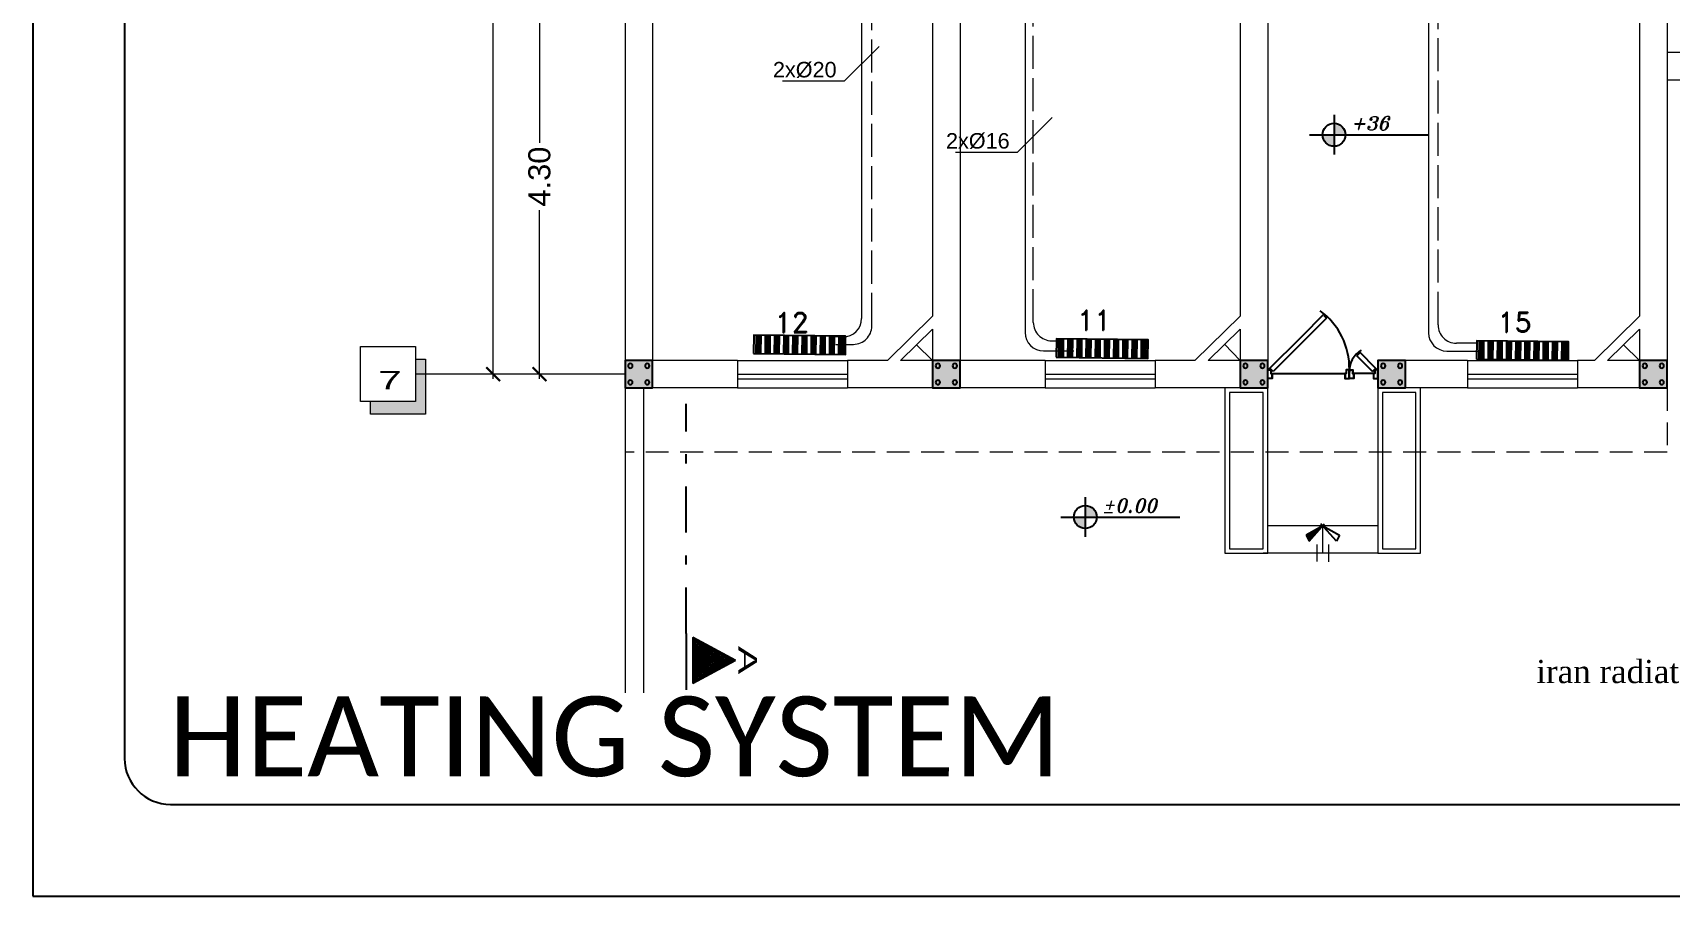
# Model space of a CAD drawing. Header units: millimetres. Extents: x 2647 to 3008, y 1750 to 1934.
# Drawn here: x 2846.49 to 2864.33, y 1824.83 to 1834.23 of the extents above; entities that cross this region are included whole.
import ezdxf

# ---------------------------------------------------------------- set-up
doc = ezdxf.new("R2010")
doc.units = ezdxf.units.MM
for name, pattern in [('0', [0]), ('ACAD_ISO02W100', [15, 12, -3]), ('DASHDOT', [1, 0.5, -0.25, 0, -0.25]), ('HIDDEN', [0.375, 0.25, -0.125])]:
    doc.linetypes.add(name, pattern=pattern)
for name, color, linetype, lineweight in [('.1', 164, 'Continuous', 5), ('0000eleman', 4, 'Continuous', 13), ('02', 210, 'Continuous', 5), ('W.C', 140, 'DASHDOT', 40)]:
    doc.layers.add(name, color=color, linetype=linetype, lineweight=lineweight)
doc.layers.add('D', color=135, linetype='Continuous')
doc.styles.add('KA', font='swissck.ttf', dxfattribs={"oblique": 15, "height": 0.25})
doc.styles.add('Legend', font='calibri.ttf')
doc.styles.add('ROMAND', font='romand.shx', dxfattribs={"height": 2})
doc.styles.add('SAZE_STYLE1', font='romant.shx', dxfattribs={"oblique": 15})
doc.styles.get("Standard").update_dxf_attribs({"font": 'arial.ttf'})
doc.dimstyles.new('STANDARD$0', dxfattribs={"dimtxt": 0.15, "dimasz": 0.05, "dimexe": 0.05, "dimexo": 0.05, "dimgap": 0.05, "dimtad": 0, "dimzin": 0, "dimdsep": 46, "dimtxsty": 'Standard', "dimblk": 'DOT', "dimcen": 0.05, "dimdle": 0.05, "dimclrd": 256, "dimclre": 256, "dimclrt": 7, "dimadec": 0, "dimazin": 0, "dimtfac": 1, "dimtix": 1, "dimtofl": 0, "dimtmove": 1, "dimatfit": 0, "dimldrblk": 'OBLIQUE', "dimfxl": 0.05, "dimtolj": 1, "dimtzin": 0, "dimlwd": -1, "dimlwe": -1, "dimarcsym": 0})

# ---------------------------------------------------------------- blocks, each defined once
blk = doc.blocks.new('*X9')
at = {"color": 0}
for p, q in [((5.472, 14.806), (6.103, 15.437)), ((5.497, 14.778), (6.122, 15.402)), ((5.534, 14.92), (6.085, 15.471)), ((5.55, 14.778), (6.14, 15.368)), ((5.595, 15.035), (6.066, 15.506)), ((5.657, 15.149), (6.047, 15.54)), ((5.718, 15.264), (6.029, 15.575)), ((6.329, 14.778), (5.762, 15.345)), ((5.78, 15.379), (6.01, 15.609)), ((6.382, 14.778), (5.78, 15.38)), ((6.435, 14.778), (5.799, 15.414)), ((6.42, 14.846), (5.817, 15.449)), ((6.359, 14.96), (5.836, 15.483)), ((5.841, 15.493), (5.992, 15.644)), ((6.297, 15.075), (5.854, 15.518)), ((6.236, 15.189), (5.873, 15.552)), ((6.174, 15.304), (5.891, 15.587)), ((5.903, 15.608), (5.973, 15.678)), ((6.113, 15.419), (5.91, 15.621)), ((6.051, 15.533), (5.929, 15.656)), ((5.99, 15.648), (5.947, 15.69)), ((5.799, 14.778), (5.576, 15)), ((5.852, 14.778), (5.595, 15.035)), ((5.603, 14.778), (6.159, 15.333)), ((5.905, 14.778), (5.614, 15.069)), ((5.958, 14.778), (5.632, 15.104)), ((6.011, 14.778), (5.651, 15.138)), ((5.656, 14.778), (6.177, 15.299)), ((6.064, 14.778), (5.669, 15.173)), ((6.117, 14.778), (5.688, 15.207)), ((6.17, 14.778), (5.706, 15.242)), ((5.709, 14.778), (6.196, 15.264)), ((6.223, 14.778), (5.725, 15.276)), ((6.276, 14.778), (5.743, 15.311)), ((5.762, 14.778), (6.214, 15.23)), ((5.815, 14.778), (6.233, 15.195)), ((5.868, 14.778), (6.251, 15.161)), ((5.921, 14.778), (6.27, 15.126)), ((5.974, 14.778), (6.288, 15.092)), ((6.027, 14.778), (6.307, 15.057)), ((6.08, 14.778), (6.325, 15.023)), ((6.133, 14.778), (6.344, 14.988)), ((5.481, 14.778), (5.465, 14.793)), ((5.534, 14.778), (5.484, 14.828)), ((5.587, 14.778), (5.502, 14.862)), ((5.64, 14.778), (5.521, 14.897)), ((5.693, 14.778), (5.539, 14.931)), ((5.746, 14.778), (5.558, 14.966)), ((6.186, 14.778), (6.362, 14.954)), ((6.239, 14.778), (6.381, 14.919)), ((6.292, 14.778), (6.399, 14.885)), ((6.345, 14.778), (6.418, 14.85)), ((6.399, 14.778), (6.437, 14.816)), ((6.452, 14.778), (6.455, 14.781))]:
    blk.add_line(p, q, dxfattribs=at)
blk = doc.blocks.new('SEC1')
for p, q in [((2.795, 0.54), (2.545, 0.074)), ((2.795, 0.54), (3.045, 0.074)), ((2.5, 0), (3.115, 0)), ((2.545, 0.074), (3.045, 0.074))]:
    blk.add_line(p, q)
at = {"linetype": 'DASHDOT'}
blk.add_line((2.5, 0), (0, 0), dxfattribs=at)
at = {"xscale": -0.5, "yscale": 0.5, "zscale": 0.5}
blk.add_blockref('*X9', (5.773, -7.315), dxfattribs=at)
blk = doc.blocks.new('FL3')
blk.add_hatch(color=256).paths.add_polyline_path([(0, 0), (0.149, -0.167), (0.181, -0.102)])
for p, q in [((0, 0), (-0.181, -0.102)), ((-0.149, -0.167), (0.02, 0.022)), ((0.149, -0.167), (-0.02, 0.022)), ((0, 0), (0.181, -0.102)), ((-0.181, -0.102), (-0.149, -0.167)), ((0.181, -0.102), (0.149, -0.167))]:
    blk.add_line(p, q)
blk = doc.blocks.new('DBLDR120K')
at = {"linetype": 'Continuous'}
for p, q in [((-1.18, -0.096), (-1.186, -0.102)), ((-1.186, -0.102), (-0.995, -0.293)), ((-1.169, -0.107), (-1.18, -0.096)), ((-1.14, -0.078), (-1.169, -0.107)), ((-0.403, -0.42), (-0.06, -0.078)), ((-0.014, -0.102), (-0.368, -0.455)), ((-0.06, -0.078), (-0.031, -0.107)), ((-0.031, -0.107), (-0.02, -0.096)), ((-0.02, -0.096), (-0.014, -0.102)), ((-1, -0.276), (-0.971, -0.247)), ((-0.989, -0.287), (-1, -0.276)), ((-0.995, -0.293), (-0.989, -0.287)), ((-0.639, -0.657), (-0.403, -0.42)), ((-0.368, -0.455), (-0.615, -0.703)), ((-0.61, -0.686), (-0.639, -0.657)), ((-0.621, -0.697), (-0.61, -0.686)), ((-0.615, -0.703), (-0.621, -0.697))]:
    blk.add_line(p, q, dxfattribs=at)
for p, q in [((-1.152, -0.055), (-0.938, -0.055)), ((-1.14, -0.078), (-0.971, -0.247)), ((-0.048, -0.055), (-0.842, -0.055))]:
    blk.add_line(p, q)
for points in [[(-1.152, -0.055), (-1.152, 0), (-1.2, 0), (-1.2, -0.096), (-1.164, -0.096), (-1.164, -0.055)], [(-0.938, -0.055), (-0.938, 0), (-0.89, 0), (-0.89, -0.096), (-0.926, -0.096), (-0.926, -0.055)], [(-0.842, -0.055), (-0.842, 0), (-0.89, 0), (-0.89, -0.096), (-0.854, -0.096), (-0.854, -0.055)], [(-0.048, -0.055), (-0.048, 0), (0, 0), (0, -0.096), (-0.036, -0.096), (-0.036, -0.055)], [(-1.154, -0.053), (-1.154, -0.002), (-1.198, -0.002), (-1.198, -0.094), (-1.166, -0.094), (-1.166, -0.053)], [(-0.936, -0.053), (-0.936, -0.002), (-0.892, -0.002), (-0.892, -0.094), (-0.924, -0.094), (-0.924, -0.053)], [(-0.844, -0.053), (-0.844, -0.002), (-0.888, -0.002), (-0.888, -0.094), (-0.856, -0.094), (-0.856, -0.053)], [(-0.046, -0.053), (-0.046, -0.002), (-0.002, -0.002), (-0.002, -0.094), (-0.034, -0.094), (-0.034, -0.053)]]:
    blk.add_lwpolyline(points, close=True, dxfattribs=at)
for centre, radius, start, end in [((-1.665, -0.111), 0.776, 8.0415, 8.1907), ((-0.114, -0.111), 0.776, 171.8093, 171.9585), ((-1.154, -0.082), 0.264, 300.4974, 3.1415), ((-0.114, -0.111), 0.776, 178.9285, 233.9661)]:
    blk.add_arc(centre, radius, start, end)
blk = doc.blocks.new('SHENAJ')
blk.add_hatch(color=256).paths.add_polyline_path([(0, 0.25), (-0.25, 0.25), (-0.25, 0), (0, 0)])
blk.add_lwpolyline([(-0.25, 0.25), (0, 0.25), (0, 0), (-0.25, 0)], close=True)
for centre in [(-0.202, 0.2), (-0.048, 0.2), (-0.202, 0.05), (-0.048, 0.05)]:
    blk.add_circle(centre, 0.02)
blk = doc.blocks.new('HICOD')
at = {"linetype": 'Continuous'}
h = blk.add_hatch(color=0, dxfattribs=at)
h.paths.add_polyline_path([(-0.125, 0, 0.414214), (0, -0.125), (0, 0)])
h.paths.add_polyline_path([(0, 0.125), (0, 0), (0.125, 0, 0.414214)])
at = {"color": 0, "linetype": 'Continuous'}
for p, q in [((0, 0.216), (0, -0.216)), ((-0.266, 0), (1.03, 0))]:
    blk.add_line(p, q, dxfattribs=at)
blk.add_circle((0, 0), 0.125, dxfattribs=at)
blk = doc.blocks.new('_ArchTick')
at = {"color": 0, "linetype": 'ByBlock', "const_width": 0.15}
blk.add_lwpolyline([(-0.5, -0.5), (0.5, 0.5)], dxfattribs=at)
blk = doc.blocks.new('*D300')
at = {"layer": '.1', "ltscale": 0.9, "transparency": 16777216}
for p, q in [((2851.602, 1840.965), (2851.307, 1840.965)), ((2851.507, 1841.015), (2851.507, 1836.185)), ((2851.507, 1830.465), (2851.507, 1835.296)), ((2851.602, 1830.515), (2851.307, 1830.515))]:
    blk.add_line(p, q, dxfattribs=at)
at = {"layer": 'Defpoints', "color": 0, "ltscale": 0.9, "transparency": 16777216}
for p in [(2851.802, 1840.965), (2851.507, 1830.515), (2851.802, 1830.515)]:
    blk.add_point(p, dxfattribs=at)
at = {"layer": '.1', "ltscale": 0.9, "transparency": 16777216, "xscale": 0.15, "yscale": 0.15, "zscale": 0.15}
for p, rotation in [((2851.507, 1840.965), 90), ((2851.507, 1830.515), 270)]:
    blk.add_blockref('_ArchTick', p, dxfattribs=dict(at, rotation=rotation))
at = {"layer": '.1', "color": 7, "ltscale": 0.9, "transparency": 16777216, "insert": (2851.507, 1835.74), "char_height": 0.24, "attachment_point": 5, "rotation": 90}
blk.add_mtext('10.45', dxfattribs=at)
blk = doc.blocks.new('*D306')
at = {"layer": '.1', "ltscale": 0.9, "transparency": 16777216}
for p, q in [((2852.011, 1834.865), (2852.011, 1833.032)), ((2852.011, 1834.815), (2852.211, 1834.815)), ((2852.011, 1830.465), (2852.011, 1832.299)), ((2852.011, 1830.515), (2851.811, 1830.515))]:
    blk.add_line(p, q, dxfattribs=at)
at = {"layer": 'Defpoints', "color": 0, "ltscale": 0.9, "transparency": 16777216}
for p in [(2851.905, 1834.815), (2852.011, 1830.515), (2852.011, 1830.515)]:
    blk.add_point(p, dxfattribs=at)
at = {"layer": '.1', "ltscale": 0.9, "transparency": 16777216, "xscale": 0.15, "yscale": 0.15, "zscale": 0.15}
for p, rotation in [((2852.011, 1834.815), 90), ((2852.011, 1830.515), 270)]:
    blk.add_blockref('_ArchTick', p, dxfattribs=dict(at, rotation=rotation))
at = {"layer": '.1', "color": 7, "lineweight": 5, "ltscale": 0.9, "transparency": 16777216, "insert": (2852.011, 1832.665), "char_height": 0.24, "attachment_point": 5, "rotation": 90}
blk.add_mtext('4.30', dxfattribs=at)
blk = doc.blocks.new('radir')
at = {"layer": 'W.C', "linetype": 'Continuous', "lineweight": 25}
for points in [[(-0.55, 0.1), (-0.6, 0.1), (-0.6, -0.1), (-0.55, -0.1)], [(-0.45, 0.1), (-0.5, 0.1), (-0.5, -0.1), (-0.45, -0.1)], [(-0.35, 0.1), (-0.4, 0.1), (-0.4, -0.1), (-0.35, -0.1)], [(-0.25, 0.1), (-0.3, 0.1), (-0.3, -0.1), (-0.25, -0.1)], [(-0.15, 0.1), (-0.2, 0.1), (-0.2, -0.1), (-0.15, -0.1)], [(-0.05, 0.1), (-0.1, 0.1), (-0.1, -0.1), (-0.05, -0.1)], [(0.05, 0.1), (0, 0.1), (0, -0.1), (0.05, -0.1)], [(0.15, 0.1), (0.1, 0.1), (0.1, -0.1), (0.15, -0.1)], [(0.25, 0.1), (0.2, 0.1), (0.2, -0.1), (0.25, -0.1)], [(0.3, -0.1), (0.35, -0.1), (0.35, 0.1), (0.3, 0.1)]]:
    blk.add_hatch(color=4, dxfattribs=at).paths.add_polyline_path(points)
at = {"layer": 'W.C', "color": 4, "linetype": 'Continuous', "lineweight": 25}
for p, q in [((-0.6, 0.1), (-0.6, -0.1)), ((-0.55, 0.1), (-0.55, -0.1)), ((-0.5, 0.1), (-0.5, -0.1)), ((-0.45, 0.1), (-0.45, -0.1)), ((-0.4, 0.1), (-0.4, -0.1)), ((-0.35, 0.1), (-0.35, -0.1)), ((-0.3, 0.1), (-0.3, -0.1)), ((-0.25, 0.1), (-0.25, -0.1)), ((-0.2, 0.1), (-0.2, -0.1)), ((-0.15, 0.1), (-0.15, -0.1)), ((-0.1, 0.1), (-0.1, -0.1)), ((-0.05, 0.1), (-0.05, -0.1)), ((0, 0.1), (0, -0.1)), ((0.05, 0.1), (0.05, -0.1)), ((0.1, 0.1), (0.1, -0.1)), ((0.15, 0.1), (0.15, -0.1)), ((0.2, 0.1), (0.2, -0.1)), ((0.25, 0.1), (0.25, -0.1)), ((0.3, 0.1), (0.3, -0.1)), ((0.35, 0.1), (0.35, -0.1))]:
    blk.add_line(p, q, dxfattribs=at)
blk.add_lwpolyline([(-0.625, -0.1), (0.375, -0.1), (0.375, 0.1), (-0.625, 0.1)], close=True, dxfattribs=at)
blk = doc.blocks.new('kadr')
at = {"ltscale": 0.01}
for p, q in [((250.993, -212.825), (250.993, -233.825)), ((251.993, -214.325), (251.993, -232.325)), ((252.493, -232.825), (279.193, -232.825)), ((250.993, -233.825), (280.693, -233.825)), ((250.993, -233.825), (280.693, -233.825))]:
    blk.add_line(p, q, dxfattribs=at)
blk = doc.blocks.new('bb')
at = {"ltscale": 0.01}
blk.add_arc((315.591, -216.539), 0.5, 180, 270, dxfattribs=at)
at = {"color": 1, "linetype": 'ACAD_ISO02W100', "lineweight": 20}
blk.add_blockref('kadr', (63.098, 15.786), dxfattribs=at)

msp = doc.modelspace()

# ---------------------------------------------------------------- hatches: boundary and pattern name
at = {"layer": 'D', "linetype": 'Continuous', "lineweight": 5}
msp.add_hatch(color=8, dxfattribs=at).paths.add_polyline_path([(2850.771, 1830.678), (2850.661, 1830.678), (2850.661, 1830.216), (2850.171, 1830.216), (2850.171, 1830.079), (2850.771, 1830.079)])

# ---------------------------------------------------------------- linework, layer by layer
at = {"color": 8, "lineweight": 5}
for p, q in [((2864.293, 1841.115), (2864.293, 1830.365)), ((2863.993, 1840.815), (2863.993, 1831.145)), ((2852.943, 1836.265), (2852.943, 1827.047)), ((2853.243, 1835.965), (2853.243, 1830.665)), ((2859.943, 1835.765), (2859.943, 1830.365)), ((2859.643, 1835.465), (2859.643, 1831.145)), ((2856.293, 1834.965), (2856.293, 1831.145)), ((2856.593, 1834.965), (2856.593, 1830.665)), ((2856.293, 1831.145), (2855.801, 1830.665)), ((2859.643, 1831.145), (2859.151, 1830.665)), ((2863.993, 1831.145), (2863.501, 1830.665)), ((2856.293, 1831.005), (2855.944, 1830.665)), ((2856.293, 1831.005), (2856.293, 1830.665)), ((2859.643, 1831.005), (2859.294, 1830.665)), ((2859.643, 1831.005), (2859.643, 1830.665)), ((2863.993, 1831.005), (2863.644, 1830.665)), ((2863.993, 1831.005), (2863.993, 1830.665)), ((2856.293, 1830.665), (2856.118, 1830.835)), ((2859.643, 1830.665), (2859.473, 1830.84)), ((2863.993, 1830.665), (2863.818, 1830.835)), ((2854.168, 1830.665), (2853.243, 1830.665)), ((2854.168, 1830.665), (2854.168, 1830.365)), ((2855.801, 1830.665), (2855.368, 1830.665)), ((2855.368, 1830.665), (2855.368, 1830.365)), ((2856.293, 1830.665), (2855.944, 1830.665)), ((2857.518, 1830.665), (2856.593, 1830.665)), ((2857.518, 1830.665), (2857.518, 1830.365)), ((2859.151, 1830.665), (2858.718, 1830.665)), ((2858.718, 1830.665), (2858.718, 1830.365)), ((2859.643, 1830.665), (2859.294, 1830.665)), ((2862.118, 1830.665), (2861.143, 1830.665)), ((2861.143, 1830.665), (2861.143, 1830.365)), ((2862.118, 1830.665), (2862.118, 1830.365)), ((2863.501, 1830.665), (2863.318, 1830.665)), ((2863.318, 1830.665), (2863.318, 1830.365)), ((2864.293, 1830.665), (2863.644, 1830.665)), ((2854.168, 1830.365), (2852.943, 1830.365)), ((2853.143, 1830.365), (2853.143, 1827.047)), ((2857.518, 1830.365), (2855.368, 1830.365)), ((2859.943, 1830.365), (2858.718, 1830.365)), ((2862.118, 1830.365), (2861.143, 1830.365)), ((2864.293, 1830.365), (2863.318, 1830.365))]:
    msp.add_line(p, q, dxfattribs=at)
at = {"color": 6, "linetype": 'Continuous', "lineweight": 20, "ltscale": 0.03}
for p, q in [((2861.695, 1838.566), (2861.695, 1830.966)), ((2857.301, 1836.118), (2857.301, 1830.968)), ((2855.519, 1835.553), (2855.519, 1831.12)), ((2855.319, 1830.92), (2855.189, 1830.92)), ((2857.59, 1830.878), (2857.692, 1830.878)), ((2857.501, 1830.768), (2857.832, 1830.768)), ((2861.895, 1830.766), (2862.258, 1830.766))]:
    msp.add_line(p, q, dxfattribs=at)
at = {"color": 6, "linetype": 'ACAD_ISO02W100', "lineweight": 20, "ltscale": 0.03}
for p, q in [((2861.799, 1831.051), (2861.799, 1838.652)), ((2857.39, 1831.078), (2857.39, 1835.988)), ((2855.631, 1831.039), (2855.631, 1835.445)), ((2855.239, 1830.839), (2855.431, 1830.839)), ((2862.22, 1830.851), (2861.999, 1830.851))]:
    msp.add_line(p, q, dxfattribs=at)
at = {"color": 8, "lineweight": 5, "ltscale": 0.9}
for p, q in [((2854.168, 1830.665), (2855.368, 1830.665)), ((2854.168, 1830.515), (2855.368, 1830.515)), ((2857.518, 1830.665), (2858.718, 1830.665)), ((2857.518, 1830.515), (2858.718, 1830.515)), ((2862.118, 1830.665), (2863.318, 1830.665)), ((2862.118, 1830.515), (2863.318, 1830.515)), ((2854.168, 1830.465), (2855.368, 1830.465)), ((2854.168, 1830.365), (2855.368, 1830.365)), ((2857.518, 1830.465), (2858.718, 1830.465)), ((2857.518, 1830.365), (2858.718, 1830.365)), ((2862.118, 1830.465), (2863.318, 1830.465)), ((2862.118, 1830.365), (2863.318, 1830.365))]:
    msp.add_line(p, q, dxfattribs=at)
at = {"color": 8, "linetype": 'HIDDEN', "lineweight": 5}
for p, q in [((2864.293, 1830.365), (2864.293, 1829.665)), ((2864.293, 1829.665), (2852.943, 1829.665))]:
    msp.add_line(p, q, dxfattribs=at)
at = {"color": 6, "linetype": 'Continuous', "lineweight": 20, "ltscale": 0.03}
for centre, start, end in [((2855.319, 1831.12), 270, 0), ((2857.501, 1830.968), 180, 270), ((2861.895, 1830.966), 180, 270)]:
    msp.add_arc(centre, 0.2, start, end, dxfattribs=at)
at = {"color": 6, "linetype": 'ACAD_ISO02W100', "lineweight": 20, "ltscale": 0.03}
for centre, start, end in [((2855.431, 1831.039), 270, 0), ((2857.59, 1831.078), 180, 270), ((2861.999, 1831.051), 180, 270)]:
    msp.add_arc(centre, 0.2, start, end, dxfattribs=at)
at = {"layer": '02', "color": 6, "linetype": '0', "lineweight": 20, "ltscale": 0.03}
for p, q in [((2855.71, 1834.082), (2855.33, 1833.703)), ((2855.33, 1833.703), (2854.66, 1833.703)), ((2857.595, 1833.308), (2857.215, 1832.928)), ((2857.215, 1832.928), (2856.544, 1832.928))]:
    msp.add_line(p, q, dxfattribs=at)
at = {"layer": 'D', "color": 8, "linetype": 'Continuous', "lineweight": 5}
for p, q in [((2865.893, 1834.015), (2864.293, 1834.015)), ((2865.893, 1833.715), (2864.293, 1833.715)), ((2852.943, 1830.515), (2850.661, 1830.515)), ((2861.143, 1828.865), (2859.943, 1828.865)), ((2860.543, 1828.565), (2860.543, 1828.865)), ((2859.943, 1828.565), (2859.893, 1828.565)), ((2861.143, 1828.565), (2859.943, 1828.565)), ((2860.482, 1828.474), (2860.482, 1828.659)), ((2860.608, 1828.471), (2860.608, 1828.66))]:
    msp.add_line(p, q, dxfattribs=at)
for points in [[(2850.062, 1830.815), (2850.661, 1830.815), (2850.661, 1830.216), (2850.062, 1830.216)], [(2859.477, 1828.565), (2859.943, 1828.565), (2859.943, 1830.365), (2859.477, 1830.365)], [(2861.143, 1828.565), (2861.608, 1828.565), (2861.608, 1830.365), (2861.143, 1830.365)], [(2859.527, 1828.615), (2859.893, 1828.615), (2859.893, 1830.315), (2859.527, 1830.315)], [(2861.193, 1828.615), (2861.558, 1828.615), (2861.558, 1830.315), (2861.193, 1830.315)]]:
    msp.add_lwpolyline(points, close=True, dxfattribs=at)
msp.add_lwpolyline([(2850.661, 1830.678), (2850.771, 1830.678), (2850.771, 1830.079), (2850.171, 1830.079), (2850.171, 1830.216)], dxfattribs=at)

# ---------------------------------------------------------------- block references
at = {"color": 1, "linetype": 'ACAD_ISO02W100', "lineweight": 20}
msp.add_blockref('bb', (2532.401, 2042.871), dxfattribs=at)
at = {"layer": '0000eleman', "lineweight": 13, "rotation": 359.3581358655138}
for p in [(2854.97, 1830.832), (2858.265, 1830.791), (2862.844, 1830.77)]:
    msp.add_blockref('radir', p, dxfattribs=at)
at = {"layer": 'D', "color": 8, "linetype": 'Continuous', "lineweight": 5}
for p in [(2860.666, 1833.12), (2857.956, 1828.959)]:
    msp.add_blockref('HICOD', p, dxfattribs=at)
for name, p, rotation in [('DBLDR120K', (2859.943, 1830.467), 180), ('SEC1', (2853.608, 1830.192), 270)]:
    msp.add_blockref(name, p, dxfattribs=dict(at, rotation=rotation))
at = {"layer": 'D', "color": 8, "linetype": 'Continuous', "lineweight": 5, "xscale": -1.199999999999999, "yscale": 1.199999999999999, "zscale": 1.199999999999999}
for p in [(2852.943, 1830.365), (2856.293, 1830.365), (2859.643, 1830.365), (2861.143, 1830.365), (2863.993, 1830.365)]:
    msp.add_blockref('SHENAJ', p, dxfattribs=at)
at = {"layer": 'D', "color": 8, "linetype": 'Continuous', "lineweight": 5, "xscale": -1}
msp.add_blockref('FL3', (2860.543, 1828.865), dxfattribs=at)

# ---------------------------------------------------------------- texts
at = {"color": 8, "lineweight": 5, "char_height": 0.15, "attachment_point": 1, "style": 'SAZE_STYLE1'}
for s, insert in [('+36', (2860.848, 1833.32)), ('%%P0.00', (2858.138, 1829.159))]:
    msp.add_mtext_dynamic_manual_height_columns(s, width=1.14433, gutter_width=3.59, heights=[0], dxfattribs=dict(at, insert=insert))
at = {"layer": '0000eleman', "color": 2, "linetype": '0', "lineweight": 13}
for s, p in [('2x%%C20', (2854.554, 1833.745)), ('2x%%C16', (2856.439, 1832.97))]:
    msp.add_text(s, height=0.1685, dxfattribs=at).set_placement(p)
at = {"layer": '0000eleman', "color": 4, "lineweight": 13, "style": 'ROMAND'}
for s, p in [('11', (2857.868, 1830.994)), ('12', (2854.573, 1830.969)), ('15', (2862.447, 1830.973))]:
    msp.add_text(s, height=0.2167, dxfattribs=at).set_placement(p)
at = {"layer": '0000eleman', "color": 4, "lineweight": 13, "style": 'Legend'}
msp.add_text('HEATING SYSTEM', height=0.86911, rotation=359.9998, dxfattribs=at).set_placement((2847.975, 1826.137))
at = {"layer": '0000eleman', "lineweight": 13, "insert": (2862.869, 1827.404), "char_height": 0.25224, "attachment_point": 1, "style": 'ROMAND'}
msp.add_mtext_dynamic_manual_height_columns('{\\fTimes New Roman|b0|i0|c0|p18;iran radiator fire(500 BTU/HR) or (126KCAL/HR) or (147W)}', width=1452.78052, gutter_width=1.75, heights=[0], dxfattribs=at)
at = {"layer": 'D', "color": 8, "linetype": 'Continuous', "lineweight": 5, "style": 'KA', "width": 2}
msp.add_text('7', height=0.2, dxfattribs=at).set_placement((2850.255, 1830.35))
msp.add_text('A', height=0.2, rotation=270, dxfattribs=at).set_placement((2854.179, 1827.555))

# ---------------------------------------------------------------- dimensions: what is measured, and where the dimension line sits
at = {"layer": '.1', "color": 8, "ltscale": 0.9}
dim = msp.add_linear_dim(base=(2851.507, 1830.515), p1=(2851.802, 1840.965), p2=(2851.802, 1830.515), angle=90, dimstyle='STANDARD$0', override={"dimtxt": 0.24, "dimasz": 0.15, "dimexe": 0.2, "dimexo": 0.2, "dimzin": 4, "dimblk": 'ArchTick', "dimcen": 0.15, "dimadec": 1, "dimazin": 3, "dimtm": 1e-09, "dimldrblk": 'ArchTick', "dimfxl": 2, "dimfxlon": 1, "dimtolj": 0, "dimarcsym": 1}, dxfattribs=at)
dim.commit()
dim.dimension.update_dxf_attribs({"geometry": '*D300', "text_midpoint": (2851.507, 1835.74)})
at = {"layer": '.1', "color": 8, "lineweight": 5, "ltscale": 0.9}
dim = msp.add_linear_dim(base=(2852.011, 1830.515), p1=(2851.905, 1834.815), p2=(2852.011, 1830.515), angle=90, dimstyle='STANDARD$0', override={"dimtxt": 0.24, "dimasz": 0.15, "dimexe": 0.2, "dimexo": 0.2, "dimzin": 4, "dimblk": 'ArchTick', "dimcen": 0.15, "dimadec": 1, "dimazin": 3, "dimtm": 1e-09, "dimldrblk": 'ArchTick', "dimfxl": 2, "dimfxlon": 1, "dimtolj": 0, "dimarcsym": 1}, dxfattribs=at)
dim.commit()
dim.dimension.update_dxf_attribs({"geometry": '*D306', "text_midpoint": (2852.011, 1832.665)})

doc.saveas('drawing.dxf')
